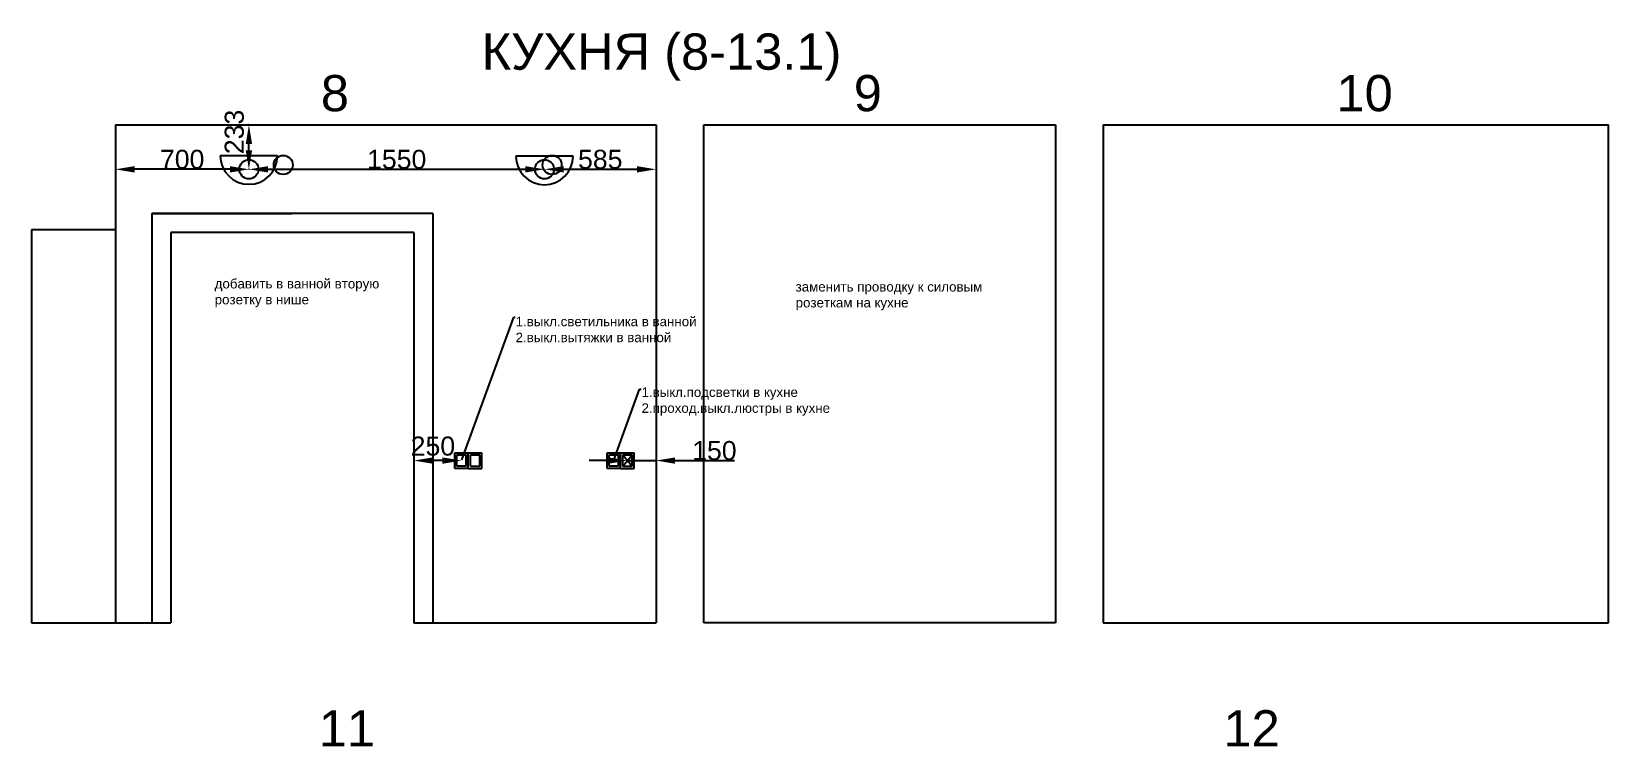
# Model space of a CAD drawing. Header units: millimetres. Extents: x -37601 to 54898, y -46061 to 6743.
# Drawn here: x 14432 to 22702, y -6880 to -3132 of the extents above; entities that cross this region are included whole.
import ezdxf
from ezdxf import colors
from ezdxf.entities.mleader import LeaderData, LeaderLine
from ezdxf.math import Vec2, Vec3

# ---------------------------------------------------------------- set-up
doc = ezdxf.new("R2010")
doc.units = ezdxf.units.MM
for name, color, linetype in [('нумерация стен', 7, 'Continuous'), ('размеры', 7, 'Continuous'), ('светильники и розетки', 18, 'Continuous'), ('светильники на кухне как сейчас', 1, 'Continuous'), ('стены двери окна', 7, 'Continuous')]:
    doc.layers.add(name, color=color, linetype=linetype)
doc.styles.get("Standard").update_dxf_attribs({"font": 'arial.ttf', "height": 100})
doc.dimstyles.new('ISO-25', dxfattribs={"dimtxt": 100, "dimasz": 100, "dimexe": 1.25, "dimexo": 0.625, "dimtad": 1, "dimtxsty": 'Standard', "dimcen": 2.5, "dimadec": 0, "dimazin": 0, "dimtfac": 1, "dimtmove": 0, "dimatfit": 3, "dimfxl": 1, "dimarcsym": 0})

# ---------------------------------------------------------------- blocks, each defined once
blk = doc.blocks.new('двойной выключатель')
at = {"layer": 'светильники и розетки'}
for p, q in [((-33541.5, -5602.7), (-33541.5, -5520.7)), ((-33541.5, -5520.7), (-33470.5, -5520.7)), ((-33541.5, -5602.7), (-33541.5, -5520.7)), ((-33541.5, -5520.7), (-33470.5, -5520.7)), ((-33530.5, -5591.7), (-33530.5, -5531.7)), ((-33530.5, -5531.7), (-33481.5, -5531.7)), ((-33481.5, -5591.7), (-33481.5, -5531.7)), ((-33470.5, -5602.7), (-33470.5, -5520.7)), ((-33470.5, -5520.7), (-33399.5, -5520.7)), ((-33470.5, -5602.7), (-33470.5, -5520.7)), ((-33470.5, -5520.7), (-33399.5, -5520.7)), ((-33459.5, -5591.7), (-33459.5, -5531.7)), ((-33459.5, -5531.7), (-33410.5, -5531.7)), ((-33410.5, -5591.7), (-33410.5, -5531.7)), ((-33399.5, -5602.7), (-33399.5, -5520.7)), ((-33399.5, -5602.7), (-33399.5, -5520.7)), ((-33470.5, -5602.7), (-33541.5, -5602.7)), ((-33470.5, -5602.7), (-33541.5, -5602.7)), ((-33481.5, -5591.7), (-33530.5, -5591.7)), ((-33470.5, -5602.7), (-33399.5, -5602.7)), ((-33470.5, -5602.7), (-33399.5, -5602.7)), ((-33459.5, -5591.7), (-33410.5, -5591.7))]:
    blk.add_line(p, q, dxfattribs=at)
blk = doc.blocks.new('*D73')
at = {"layer": 'Defpoints', "color": 0, "transparency": 16777216}
for p in [(16437.4, -5380.9), (16437.4, -5380.9), (16687.4, -5380.9)]:
    blk.add_point(p, dxfattribs=at)
at = {"layer": 'размеры', "color": 0, "lineweight": -2, "transparency": 16777216}
for p, q in [((16437.4, -5380.3), (16437.4, -5379.7)), ((16587.4, -5380.9), (16537.4, -5380.9)), ((16687.4, -5380.3), (16687.4, -5379.7))]:
    blk.add_line(p, q, dxfattribs=at)
at = {"layer": 'размеры', "color": 0, "transparency": 16777216}
for points in [[(16537.4, -5364.3), (16537.4, -5397.6), (16437.4, -5380.9)], [(16587.4, -5364.3), (16587.4, -5397.6), (16687.4, -5380.9)]]:
    blk.add_solid(points, dxfattribs=at)
at = {"layer": 'размеры', "color": 0, "transparency": 16777216, "insert": (16537.4, -5305.5), "char_height": 100, "attachment_point": 5}
blk.add_mtext('250', dxfattribs=at)
blk = doc.blocks.new('*D74')
at = {"layer": 'Defpoints', "color": 0, "transparency": 16777216}
for p in [(17557.4, -5380.9), (17707.4, -5380.9), (17707.4, -5380.9)]:
    blk.add_point(p, dxfattribs=at)
at = {"layer": 'размеры', "color": 0, "lineweight": -2, "transparency": 16777216}
for p, q in [((17457.4, -5380.9), (17357.4, -5380.9)), ((17557.4, -5380.9), (17707.4, -5380.9)), ((17557.4, -5381.6), (17557.4, -5382.2)), ((17707.4, -5380.3), (17707.4, -5379.7)), ((17807.4, -5380.9), (18119.8, -5380.9))]:
    blk.add_line(p, q, dxfattribs=at)
at = {"layer": 'размеры', "color": 0, "transparency": 16777216}
for points in [[(17457.4, -5364.3), (17457.4, -5397.6), (17557.4, -5380.9)], [(17807.4, -5364.3), (17807.4, -5397.6), (17707.4, -5380.9)]]:
    blk.add_solid(points, dxfattribs=at)
at = {"layer": 'размеры', "color": 0, "transparency": 16777216, "insert": (18013.6, -5329.2), "char_height": 100, "attachment_point": 5}
blk.add_mtext('150', dxfattribs=at)
blk = doc.blocks.new('*D93')
at = {"layer": 'Defpoints', "color": 0, "transparency": 16777216}
for p in [(14872.4, -3853.9), (14872.4, -3853.9), (15572.4, -3853.9)]:
    blk.add_point(p, dxfattribs=at)
at = {"layer": 'размеры', "color": 0, "lineweight": -2, "transparency": 16777216}
for p, q in [((14872.4, -3853.3), (14872.4, -3852.7)), ((15472.4, -3853.9), (14972.4, -3853.9)), ((15572.4, -3853.3), (15572.4, -3852.7))]:
    blk.add_line(p, q, dxfattribs=at)
at = {"layer": 'размеры', "color": 0, "transparency": 16777216}
for points in [[(14972.4, -3837.3), (14972.4, -3870.6), (14872.4, -3853.9)], [(15472.4, -3837.3), (15472.4, -3870.6), (15572.4, -3853.9)]]:
    blk.add_solid(points, dxfattribs=at)
at = {"layer": 'размеры', "color": 0, "transparency": 16777216, "insert": (15222.4, -3802.2), "char_height": 100, "attachment_point": 5}
blk.add_mtext('700', dxfattribs=at)
blk = doc.blocks.new('*D94')
at = {"layer": 'Defpoints', "color": 0, "transparency": 16777216}
for p in [(15572.4, -3850.2), (17122.4, -3853.9), (17122.4, -3853.9)]:
    blk.add_point(p, dxfattribs=at)
at = {"layer": 'размеры', "color": 0, "lineweight": -2, "transparency": 16777216}
for p, q in [((15572.4, -3850.8), (15572.4, -3855.2)), ((15672.4, -3853.9), (17022.4, -3853.9)), ((17122.4, -3854.6), (17122.4, -3855.2))]:
    blk.add_line(p, q, dxfattribs=at)
at = {"layer": 'размеры', "color": 0, "transparency": 16777216}
for points in [[(15672.4, -3837.3), (15672.4, -3870.6), (15572.4, -3853.9)], [(17022.4, -3837.3), (17022.4, -3870.6), (17122.4, -3853.9)]]:
    blk.add_solid(points, dxfattribs=at)
at = {"layer": 'размеры', "color": 0, "transparency": 16777216, "insert": (16347.4, -3802.2), "char_height": 100, "attachment_point": 5}
blk.add_mtext('1550', dxfattribs=at)
blk = doc.blocks.new('*D95')
at = {"layer": 'Defpoints', "color": 0, "transparency": 16777216}
for p in [(17122.4, -3853.9), (17707.4, -3852.7), (17707.4, -3853.9)]:
    blk.add_point(p, dxfattribs=at)
at = {"layer": 'размеры', "color": 0, "lineweight": -2, "transparency": 16777216}
for p, q in [((17122.4, -3854.6), (17122.4, -3855.2)), ((17222.4, -3853.9), (17607.4, -3853.9)), ((17707.4, -3853.3), (17707.4, -3855.2))]:
    blk.add_line(p, q, dxfattribs=at)
at = {"layer": 'размеры', "color": 0, "transparency": 16777216}
for points in [[(17222.4, -3837.3), (17222.4, -3870.6), (17122.4, -3853.9)], [(17607.4, -3837.3), (17607.4, -3870.6), (17707.4, -3853.9)]]:
    blk.add_solid(points, dxfattribs=at)
at = {"layer": 'размеры', "color": 0, "transparency": 16777216, "insert": (17414.9, -3802.2), "char_height": 100, "attachment_point": 5}
blk.add_mtext('585', dxfattribs=at)
blk = doc.blocks.new('бра половинка')
at = {"layer": 'светильники и розетки'}
blk.add_line((-32604.4, 25723.1), (-32904.4, 25723.1), dxfattribs=at)
blk.add_arc((-32754.4, 25723.1), 150, 180, 0, dxfattribs=at)
blk = doc.blocks.new('*D131')
at = {"layer": 'Defpoints', "color": 0, "transparency": 16777216}
for p in [(15572.4, -3620.9), (15572.4, -3620.9), (15572.4, -3853.9)]:
    blk.add_point(p, dxfattribs=at)
at = {"layer": 'размеры', "color": 0, "lineweight": -2, "transparency": 16777216}
for p, q in [((15571.8, -3620.9), (15571.1, -3620.9)), ((15572.4, -3753.9), (15572.4, -3720.9)), ((15573, -3853.9), (15573.6, -3853.9))]:
    blk.add_line(p, q, dxfattribs=at)
at = {"layer": 'размеры', "color": 0, "transparency": 16777216}
for points in [[(15555.7, -3720.9), (15589.1, -3720.9), (15572.4, -3620.9)], [(15555.7, -3753.9), (15589.1, -3753.9), (15572.4, -3853.9)]]:
    blk.add_solid(points, dxfattribs=at)
at = {"layer": 'размеры', "color": 0, "transparency": 16777216, "insert": (15496.1, -3658), "char_height": 100, "attachment_point": 5, "rotation": 90}
blk.add_mtext('233', dxfattribs=at)

msp = doc.modelspace()

# ---------------------------------------------------------------- linework, layer by layer
at = {"layer": 'размеры'}
for p, q in [((17707.398, -3828.909), (17707.398, -3828.909)), ((15062.398, -4085.928), (15799.898, -4085.928)), ((14872.398, -4170.928), (14872.398, -6230.928)), ((14432.398, -6230.928), (14482.398, -6230.928))]:
    msp.add_line(p, q, dxfattribs=at)
at = {"layer": 'светильники и розетки'}
for p, q in [((17532.898, -5350.928), (17581.898, -5410.928)), ((17532.898, -5410.928), (17581.898, -5350.928))]:
    msp.add_line(p, q, dxfattribs=at)
for centre in [(15572.398, -3853.928), (17122.398, -3853.928)]:
    msp.add_circle(centre, 50, dxfattribs=at)
at = {"layer": 'светильники на кухне как сейчас'}
for centre in [(15752.398, -3830.928), (17162.398, -3830.928)]:
    msp.add_circle(centre, 50, dxfattribs=at)
at = {"layer": 'стены двери окна'}
for p, q in [((14872.398, -3620.928), (16437.398, -3620.928)), ((14872.398, -3620.928), (14872.398, -4170.928)), ((16437.398, -3620.928), (17707.398, -3620.928)), ((17707.398, -3620.928), (17707.398, -6230.928)), ((17957.398, -3620.928, 0), (19802.398, -3620.928, 0)), ((17957.398, -6230.928, 0), (17957.398, -3620.928, 0)), ((19802.398, -3620.928, 0), (19802.398, -6230.928, 0)), ((20052.398, -3620.928, 0), (20052.398, -6230.928, 0)), ((22702.398, -6230.928, 0), (22702.398, -3620.928, 0)), ((16537.398, -4085.928), (15062.398, -4085.928)), ((15062.398, -4085.928), (15062.398, -4180.928)), ((16537.398, -4085.928), (16537.398, -4180.928)), ((14432.398, -4170.928), (14432.398, -6230.928)), ((14872.398, -4170.928), (14432.398, -4170.928)), ((15062.398, -4180.928), (15062.398, -6230.928)), ((15162.398, -4185.928), (15162.398, -6230.928)), ((16437.398, -4185.928), (15162.398, -4185.928)), ((16437.398, -4185.928), (16437.398, -6230.928)), ((16537.398, -4180.928), (16537.398, -6230.928)), ((14432.398, -6230.928), (15162.398, -6230.928)), ((16437.398, -6230.928), (17707.398, -6230.928)), ((19802.398, -6230.928, 0), (17957.398, -6230.928, 0)), ((20052.398, -6230.928, 0), (22702.398, -6230.928, 0))]:
    msp.add_line(p, q, dxfattribs=at)
at = {"layer": 'стены двери окна', "extrusion": (0, 0, -1)}
msp.add_line((20052.398, -3620.928, 0), (22702.398, -3620.928, 0), dxfattribs=at)

# ---------------------------------------------------------------- block references
at = {"layer": 'размеры'}
for p in [(50193.401, 180.773), (50992.401, 180.773)]:
    msp.add_blockref('двойной выключатель', p, dxfattribs=at)
at = {"layer": 'светильники и розетки'}
for p in [(48326.796, -29505.464), (49876.796, -29507.483)]:
    msp.add_blockref('бра половинка', p, dxfattribs=at)

# ---------------------------------------------------------------- texts
at = {"layer": 'нумерация стен', "char_height": 190, "attachment_point": 1}
for s, width, insert in [('КУХНЯ (8-13.1)', 2552.49927, (16793.044, -3141.68)), ('8', 340.26469, (15949.663, -3359.405)), ('9', 340.26469, (18744.256, -3359.405)), ('10', 340.26469, (21276.056, -3359.405)), ('11', 340.26469, (15938.384, -6689.71)), ('12', 340.26469, (20683.211, -6689.71))]:
    msp.add_mtext_dynamic_manual_height_columns(s, width=width, gutter_width=500, heights=[0], dxfattribs=dict(at, insert=insert))
at = {"layer": 'светильники и розетки', "color": 1, "char_height": 50, "attachment_point": 1}
for s, width, insert in [('{\\C6;добавить в ванной вторую \\Pрозетку в нише}', 1233.20133, (15392.857, -4428.422)), ('{\\C256;заменить проводку к силовым\\Pрозеткам на кухне}', 2401.25318, (18439.565, -4444.612))]:
    msp.add_mtext_dynamic_manual_height_columns(s, width=width, gutter_width=500, heights=[0], dxfattribs=dict(at, insert=insert))

# ---------------------------------------------------------------- dimensions: what is measured, and where the dimension line sits
at = {"layer": 'размеры'}
dim = msp.add_linear_dim(base=(15572.398, -3620.928), p1=(15572.398, -3853.928), p2=(15572.398, -3620.928), angle=90, dimstyle='ISO-25', override={"dimtmove": 2}, dxfattribs=at)
dim.commit()
dim.dimension.update_dxf_attribs({"geometry": '*D131', "text_midpoint": (15496.112, -3657.954), "dimtype": 160})
for base, p1, p2, picture, middle in [((14872.398, -3853.928), (15572.398, -3853.928), (14872.398, -3853.928), '*D93', (15222.398, -3802.246)), ((17122.398, -3853.928), (15572.398, -3850.178), (17122.398, -3853.928), '*D94', (16347.398, -3802.246)), ((17707.398, -3853.928), (17122.398, -3853.928), (17707.398, -3852.712), '*D95', (17414.898, -3802.246)), ((17707.398, -5380.928), (17557.398, -5380.928), (17707.398, -5380.928), '*D74', (18013.616, -5329.246))]:
    dim = msp.add_linear_dim(base=base, p1=p1, p2=p2, dimstyle='ISO-25', dxfattribs=at)
    dim.commit()
    dim.dimension.update_dxf_attribs({"geometry": picture, "text_midpoint": middle})
dim = msp.add_linear_dim(base=(16437.398, -5380.928), p1=(16687.398, -5380.928), p2=(16437.398, -5380.928), dimstyle='ISO-25', override={"dimtmove": 2}, dxfattribs=at)
dim.commit()
dim.dimension.update_dxf_attribs({"geometry": '*D73', "text_midpoint": (16537.398, -5305.482), "dimtype": 160})

# ---------------------------------------------------------------- leaders
at = {"layer": 'светильники и розетки'}
ml = msp.add_multileader_mtext('Standard', dxfattribs=at)
ml.set_content('{\\H12.5x;1.выкл.светильника в ванной\\P2.выкл.вытяжки в ванной}', color=256)
ml.set_leader_properties()
ml.build(insert=Vec2(0, 0))
ctx = ml.context
ctx.base_point, ctx.plane_origin, ctx.plane_x_axis, ctx.plane_y_axis = Vec3(16969.014, -4629.174), Vec3(16687.398, -5380.928), Vec3(1, 0, 0), Vec3(0, 1, 0)
notes = []
notes.append((ctx, [(0, (1, 1, 0), (16961.014, -4629.174), (1, 0, 0), 8, [(0, [(16687.398, -5380.928)], 0, [])])]))
ctx.mtext.insert, ctx.mtext.text_direction, ctx.mtext.flow_direction = Vec3(16971.014, -4626.765), Vec3(1, 0, 0), 5
ml = msp.add_multileader_mtext('Standard', dxfattribs=at)
ml.set_content('{\\H12.5x;1.выкл.подсветки в кухне\\P2.проход.выкл.люстры в кухне}', color=256)
ml.set_leader_properties()
ml.build(insert=Vec2(0, 0))
ctx = ml.context
ctx.base_point, ctx.plane_origin, ctx.plane_x_axis, ctx.plane_y_axis = Vec3(17629.573, -5006.638), Vec3(17484.765, -5382.515), Vec3(1, 0, 0), Vec3(0, 1, 0)
notes.append((ctx, [(0, (1, 1, 0), (17621.573, -5006.638), (1, 0, 0), 8, [(0, [(17484.765, -5382.515)], 0, [])])]))
ctx.mtext.insert, ctx.mtext.text_direction, ctx.mtext.flow_direction = Vec3(17631.573, -4997.288), Vec3(1, 0, 0), 5
for ctx, leaders in notes:
    for number, flags, end, landing, length, lines in leaders:
        leader = LeaderData()
        leader.index, (leader.has_last_leader_line, leader.has_dogleg_vector, leader.attachment_direction) = number, flags
        leader.last_leader_point, leader.dogleg_vector, leader.dogleg_length = Vec3(end), Vec3(landing), length
        for number, points, colour, breaks in lines:
            line = LeaderLine()
            line.index, line.vertices, line.color, line.breaks = number, Vec3.list(points), colors.encode_raw_color(colour), breaks
            leader.lines.append(line)
        ctx.leaders.append(leader)

doc.saveas('drawing.dxf')
